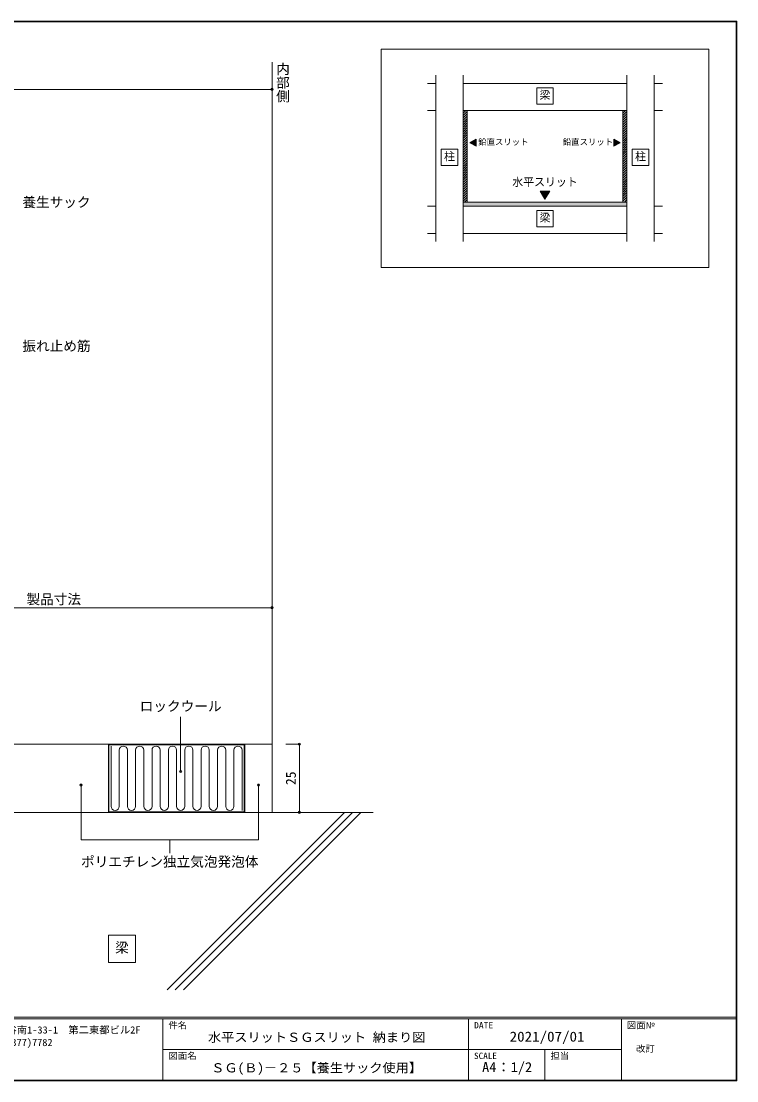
# Model space of a CAD drawing. Units: millimetres at full size, sheet at 1:2; details may follow other scales. Extents: x -280 to 891, y -194 to 194.
# Drawn here: x 628.6 to 890.8, y -194.2 to 194.2 of the extents above; entities that cross this region are included whole.
import ezdxf
from ezdxf.enums import TextEntityAlignment as Align

# ---------------------------------------------------------------- set-up
doc = ezdxf.new("R2010")
doc.units = ezdxf.units.MM
doc.header["$LTSCALE"] = 2
doc.header["$PDMODE"] = 32
doc.header["$PDSIZE"] = 0.8
doc.layers.add('0-0_', color=7, linetype='Continuous', lineweight=9)
doc.layers.add('1-0_', color=5, linetype='Continuous', lineweight=9)
doc.styles.add('@ＭＳ ゴシック', font='')
doc.styles.add('ＭＳ ゴシック', font='')
doc.styles.get('@ＭＳ ゴシック').set_extended_font_data('@MS Gothic')
doc.styles.get('ＭＳ ゴシック').set_extended_font_data('MS Gothic')

msp = doc.modelspace()

# ---------------------------------------------------------------- linework, layer by layer
at = {"layer": '0-0_'}
for p, q in [((890.84, -194.18), (890.84, 194.18)), ((330.56, 193.9), (890.56, 193.9)), ((880.56, 183.9), (760.56, 183.9)), ((760.56, 183.9), (760.56, 103.9)), ((777.56, 171.4), (780.56, 171.4)), ((780.56, 174.4), (780.56, 113.4)), ((790.56, 174.4), (790.56, 113.4)), ((790.56, 171.4), (850.56, 171.4)), ((850.56, 174.4), (850.56, 113.4)), ((860.56, 174.4), (860.56, 113.4)), ((860.56, 171.4), (863.56, 171.4)), ((823.56, 169.8), (817.56, 169.8)), ((823.56, 163.8), (823.56, 169.8)), ((777.56, 161.4), (780.56, 161.4)), ((790.56, 161.4), (850.56, 161.4)), ((790.56, 160.465), (791.495, 161.4)), ((790.56, 161.313), (790.647, 161.4)), ((790.56, 159.616), (792.06, 161.116)), ((790.56, 158.767), (792.06, 160.267)), ((790.56, 157.919), (792.06, 159.419)), ((792.06, 161.4), (792.06, 127.9)), ((849.06, 161.4), (849.06, 127.9)), ((849.06, 160.416), (850.044, 161.4)), ((849.06, 161.265), (849.195, 161.4)), ((849.06, 159.568), (850.56, 161.068)), ((849.06, 158.719), (850.56, 160.219)), ((849.06, 157.87), (850.56, 159.37)), ((860.56, 161.4), (863.56, 161.4)), ((790.56, 157.07), (792.06, 158.57)), ((790.56, 156.222), (792.06, 157.722)), ((790.56, 155.373), (792.06, 156.873)), ((790.56, 154.525), (792.06, 156.025)), ((849.06, 157.022), (850.56, 158.522)), ((849.06, 156.173), (850.56, 157.673)), ((849.06, 155.325), (850.56, 156.825)), ((849.06, 154.476), (850.56, 155.976)), ((790.56, 153.676), (792.06, 155.176)), ((790.56, 152.828), (792.06, 154.328)), ((790.56, 151.979), (792.06, 153.479)), ((790.56, 151.131), (792.06, 152.631)), ((790.56, 150.282), (792.06, 151.782)), ((849.06, 153.628), (850.56, 155.128)), ((849.06, 152.779), (850.56, 154.279)), ((849.06, 151.931), (850.56, 153.431)), ((849.06, 151.082), (850.56, 152.582)), ((849.06, 150.234), (850.56, 151.734)), ((790.56, 149.434), (792.06, 150.934)), ((790.56, 148.585), (792.06, 150.085)), ((790.56, 147.737), (792.06, 149.237)), ((790.56, 146.888), (792.06, 148.388)), ((795.31, 150.949), (793.06, 149.65)), ((793.06, 149.65), (795.31, 148.351)), ((795.31, 148.351), (795.31, 150.949)), ((845.81, 150.949), (848.06, 149.65)), ((845.81, 148.351), (845.81, 150.949)), ((848.06, 149.65), (845.81, 148.351)), ((849.06, 149.385), (850.56, 150.885)), ((849.06, 148.537), (850.56, 150.037)), ((849.06, 147.688), (850.56, 149.188)), ((849.06, 146.84), (850.56, 148.34)), ((788.56, 147.3), (782.56, 147.3)), ((788.56, 141.3), (788.56, 147.3)), ((790.56, 146.04), (792.06, 147.54)), ((790.56, 145.191), (792.06, 146.691)), ((790.56, 144.342), (792.06, 145.842)), ((790.56, 143.494), (792.06, 144.994)), ((790.56, 142.645), (792.06, 144.145)), ((849.06, 145.991), (850.56, 147.491)), ((849.06, 145.143), (850.56, 146.643)), ((849.06, 144.294), (850.56, 145.794)), ((849.06, 143.445), (850.56, 144.945)), ((849.06, 142.597), (850.56, 144.097)), ((858.56, 147.3), (852.56, 147.3)), ((858.56, 141.3), (858.56, 147.3)), ((790.56, 141.797), (792.06, 143.297)), ((790.56, 140.948), (792.06, 142.448)), ((790.56, 140.1), (792.06, 141.6)), ((790.56, 139.251), (792.06, 140.751)), ((790.56, 138.403), (792.06, 139.903)), ((849.06, 141.748), (850.56, 143.248)), ((849.06, 140.9), (850.56, 142.4)), ((849.06, 140.051), (850.56, 141.551)), ((849.06, 139.203), (850.56, 140.703)), ((849.06, 138.354), (850.56, 139.854)), ((790.56, 137.554), (792.06, 139.054)), ((790.56, 136.706), (792.06, 138.206)), ((790.56, 135.857), (792.06, 137.357)), ((790.56, 135.009), (792.06, 136.509)), ((849.06, 137.506), (850.56, 139.006)), ((849.06, 136.657), (850.56, 138.157)), ((849.06, 135.809), (850.56, 137.309)), ((849.06, 134.96), (850.56, 136.46)), ((790.56, 134.16), (792.06, 135.66)), ((790.56, 133.312), (792.06, 134.812)), ((790.56, 132.463), (792.06, 133.963)), ((790.56, 131.615), (792.06, 133.115)), ((790.56, 130.766), (792.06, 132.266)), ((849.06, 134.112), (850.56, 135.612)), ((849.06, 133.263), (850.56, 134.763)), ((849.06, 132.415), (850.56, 133.915)), ((849.06, 131.566), (850.56, 133.066)), ((849.06, 130.718), (850.56, 132.218)), ((790.56, 129.917), (792.06, 131.417)), ((790.56, 129.069), (792.06, 130.569)), ((790.56, 128.22), (792.06, 129.72)), ((791.088, 127.9), (792.06, 128.872)), ((849.06, 129.869), (850.56, 131.369)), ((849.06, 129.021), (850.56, 130.521)), ((849.06, 128.172), (850.56, 129.672)), ((849.637, 127.9), (850.56, 128.823)), ((777.56, 126.4), (780.56, 126.4)), ((790.56, 127.9), (850.56, 127.9)), ((790.56, 126.4), (850.56, 126.4)), ((791.937, 127.9), (792.06, 128.023)), ((823.56, 124.8), (817.56, 124.8)), ((823.56, 118.8), (823.56, 124.8)), ((850.485, 127.9), (850.56, 127.975)), ((860.56, 126.4), (863.56, 126.4)), ((777.56, 116.4), (780.56, 116.4)), ((790.56, 116.4), (850.56, 116.4)), ((860.56, 116.4), (863.56, 116.4)), ((890.56, -170.8), (330.56, -170.8)), ((890.56, -171.5), (330.56, -171.5)), ((680.56, -171.5), (680.56, -193.9)), ((792.56, -171.5), (792.56, -193.9)), ((848.56, -171.5), (848.56, -193.9)), ((848.56, -182.7), (680.56, -182.7)), ((820.56, -182.7), (820.56, -193.9)), ((330.28, -194.18), (890.84, -194.18))]:
    msp.add_line(p, q, dxfattribs=at)
for points in [[(890.84, 194.18), (330.28, 194.18), (330.28, -194.18)], [(890.56, 193.9), (890.56, -193.9), (330.56, -193.9)], [(760.56, 103.9), (880.56, 103.9), (880.56, 183.9)], [(817.56, 169.8), (817.56, 163.8), (823.56, 163.8)], [(782.56, 147.3), (782.56, 141.3), (788.56, 141.3)], [(852.56, 147.3), (852.56, 141.3), (858.56, 141.3)], [(817.56, 124.8), (817.56, 118.8), (823.56, 118.8)]]:
    msp.add_lwpolyline(points, dxfattribs=at)
msp.add_lwpolyline([(822.292, 131.9), (818.828, 131.9), (820.56, 128.9)], close=True, dxfattribs=at)
at = {"layer": '0-0_', "color": 178}
for points in [[(793.06, 149.65), (795.31, 148.351), (795.31, 150.949)], [(848.06, 149.65), (845.81, 148.351), (845.81, 150.949)]]:
    msp.add_solid(points, dxfattribs=at)
at = {"layer": '0-0_', "color": 1}
for points in [[(820.56, 128.9), (822.292, 131.9), (818.828, 131.9)], [(850.56, 126.4), (850.56, 127.9), (790.56, 126.4), (790.56, 127.9)]]:
    msp.add_solid(points, dxfattribs=at)
at = {"layer": '1-0_', "color": 7}
for p, q in [((720.56, 179.2), (720.56, -95.8)), ((720.56, 169.2), (500.56, 169.2)), ((720.56, -20.8), (520.56, -20.8)), ((720.56, -20.8), (720.56, -30.8)), ((687.06, -80.8), (687.06, -60.8)), ((730.56, -70.8), (725.56, -70.8)), ((730.56, -70.8), (730.56, -95.8)), ((650.56, -85.8), (650.56, -105.8)), ((715.56, -85.8), (715.56, -105.8)), ((520.56, -95.8), (757.56, -95.8)), ((730.56, -95.8), (725.56, -95.8)), ((650.56, -105.8), (715.56, -105.8)), ((683.06, -105.8), (683.06, -110.8)), ((660.56, -140.8), (660.56, -150.8)), ((670.56, -140.8), (660.56, -140.8)), ((670.56, -150.8), (670.56, -140.8)), ((660.56, -150.8), (670.56, -150.8))]:
    msp.add_line(p, q, dxfattribs=at)
at = {"layer": '1-0_', "color": 4}
msp.add_line((520.56, -70.8), (720.56, -70.8), dxfattribs=at)
at = {"layer": '1-0_', "color": 3}
for p, q in [((660.56, -70.8), (660.56, -95.8)), ((660.76, -71), (660.76, -95.6)), ((710.56, -70.8), (710.56, -95.8)), ((660.76, -95.6), (710.36, -95.6))]:
    msp.add_line(p, q, dxfattribs=at)
at = {"layer": '1-0_'}
for p, q in [((661.56, -71.5), (661.56, -93.6)), ((664.56, -73), (664.56, -93.6)), ((667.56, -73), (667.56, -93.6)), ((670.56, -73), (670.56, -93.6)), ((673.56, -73), (673.56, -93.6)), ((676.56, -73), (676.56, -93.6)), ((679.56, -73), (679.56, -93.6)), ((682.56, -73), (682.56, -93.6)), ((685.56, -73), (685.56, -93.6)), ((688.56, -73), (688.56, -93.6)), ((691.56, -73), (691.56, -93.6)), ((694.56, -73), (694.56, -93.6)), ((697.56, -73), (697.56, -93.6)), ((700.56, -73), (700.56, -93.6)), ((703.56, -73), (703.56, -93.6)), ((706.56, -73), (706.56, -93.6)), ((709.56, -73), (709.56, -95.1)), ((682.06, -160.8), (747.06, -95.8)), ((685.06, -160.8), (750.06, -95.8)), ((688.06, -160.8), (753.06, -95.8))]:
    msp.add_line(p, q, dxfattribs=at)
at = {"layer": '1-0_', "color": 3}
msp.add_lwpolyline([(660.76, -71), (710.36, -71), (710.36, -95.6)], dxfattribs=at)
at = {"layer": '1-0_'}
for centre, start, end in [((666.06, -73), 0, 180), ((672.06, -73), 0, 180), ((678.06, -73), 0, 180), ((684.06, -73), 0, 180), ((690.06, -73), 0, 180), ((696.06, -73), 0, 180), ((702.06, -73), 0, 180), ((708.06, -73), 0, 180), ((663.06, -93.6), 180, 0), ((669.06, -93.6), 180, 0), ((675.06, -93.6), 180, 0), ((681.06, -93.6), 180, 0), ((687.06, -93.6), 180, 0), ((693.06, -93.6), 180, 0), ((699.06, -93.6), 180, 0), ((705.06, -93.6), 180, 0)]:
    msp.add_arc(centre, 1.5, start, end, dxfattribs=at)
at = {"layer": '1-0_', "color": 7}
for p in [(720.56, 169.2), (720.56, -20.8), (730.56, -70.8), (730.56, -95.8)]:
    msp.add_point(p, dxfattribs=at)
at = {"layer": '1-0_', "color": 2}
for p in [(687.06, -80.8), (650.56, -85.8), (715.56, -85.8)]:
    msp.add_point(p, dxfattribs=at)

# ---------------------------------------------------------------- texts
at = {"layer": '0-0_', "style": 'ＭＳ ゴシック'}
for s, height, p in [('梁', 2.933, (818.56, 164.8)), ('鉛直スリット', 2.199, (796.06, 148.15)), ('鉛直スリット', 2.199, (827.06, 148.15)), ('柱', 2.933, (783.56, 142.3)), ('柱', 2.933, (853.56, 142.3)), ('水平スリット', 2.933, (808.56, 132.9)), ('梁', 2.933, (818.56, 119.8))]:
    msp.add_text(s, height=height, dxfattribs=at).set_placement(p, align=Align.BOTTOM_LEFT)
for s, height, width, p in [('〒166-0004\u3000東京都杉並区阿佐谷南1-33-1\u3000第二東都ビル2F', 2.639, 1.05, (570.368, -177.64)), ('件名', 2.346, 1.05, (682.56, -175.7)), ('DATE', 2.346, 1.1, (794.56, -175.7)), ('図面№', 2.346, 1.05, (850.56, -175.7)), ('TEL：03(5377)7781 / FAX：03(5377)7782', 2.639, 1.05, (570.368, -182.24)), ('改訂', 2.346, 1.05, (853.908, -184.3)), ('図面名', 2.346, 1.05, (682.56, -186.9)), ('SCALE', 2.346, 1.05, (794.56, -186.9)), ('担当', 2.346, 1.05, (822.56, -186.9))]:
    msp.add_text(s, height=height, dxfattribs=dict(at, width=width)).set_placement(p, align=Align.BOTTOM_LEFT)
at = {"layer": '0-0_', "color": 2, "style": 'ＭＳ ゴシック'}
for s, height, width, p in [('水平スリットＳＧスリット 納まり図', 3.372, 1.05, (697.06, -180.91)), ('2021/07/01', 3.666, 1.1, (807.61, -180.91)), ('ＳＧ(Ｂ)－２５【養生サック使用】', 3.372, 1.05, (698.26, -192.11)), ('A4：1/2', 3.666, 1.05, (797.51, -192.11))]:
    msp.add_text(s, height=height, dxfattribs=dict(at, width=width)).set_placement(p, align=Align.BOTTOM_LEFT)
at = {"layer": '1-0_', "color": 7}
for s, rotation, style, p in [('内部側', 270, '@ＭＳ ゴシック', (721.56, 179.2)), ('25', 90, 'ＭＳ ゴシック', (730.36, -85.8))]:
    msp.add_text(s, height=3.666, rotation=rotation, dxfattribs=dict(at, style=style)).set_placement(p, align=Align.BOTTOM_LEFT)
at = {"layer": '1-0_', "color": 7, "style": 'ＭＳ ゴシック'}
for s, p in [('養生サック', (629.06, 124.925)), ('振れ止め筋', (629.06, 72.2)), ('製品寸法', (630.56, -20.6)), ('ロックウール', (672.06, -59.8)), ('ポリエチレン独立気泡発泡体', (650.56, -116.8)), ('梁', (663.06, -148.3))]:
    msp.add_text(s, height=3.666, dxfattribs=at).set_placement(p, align=Align.BOTTOM_LEFT)

doc.saveas('drawing.dxf')
